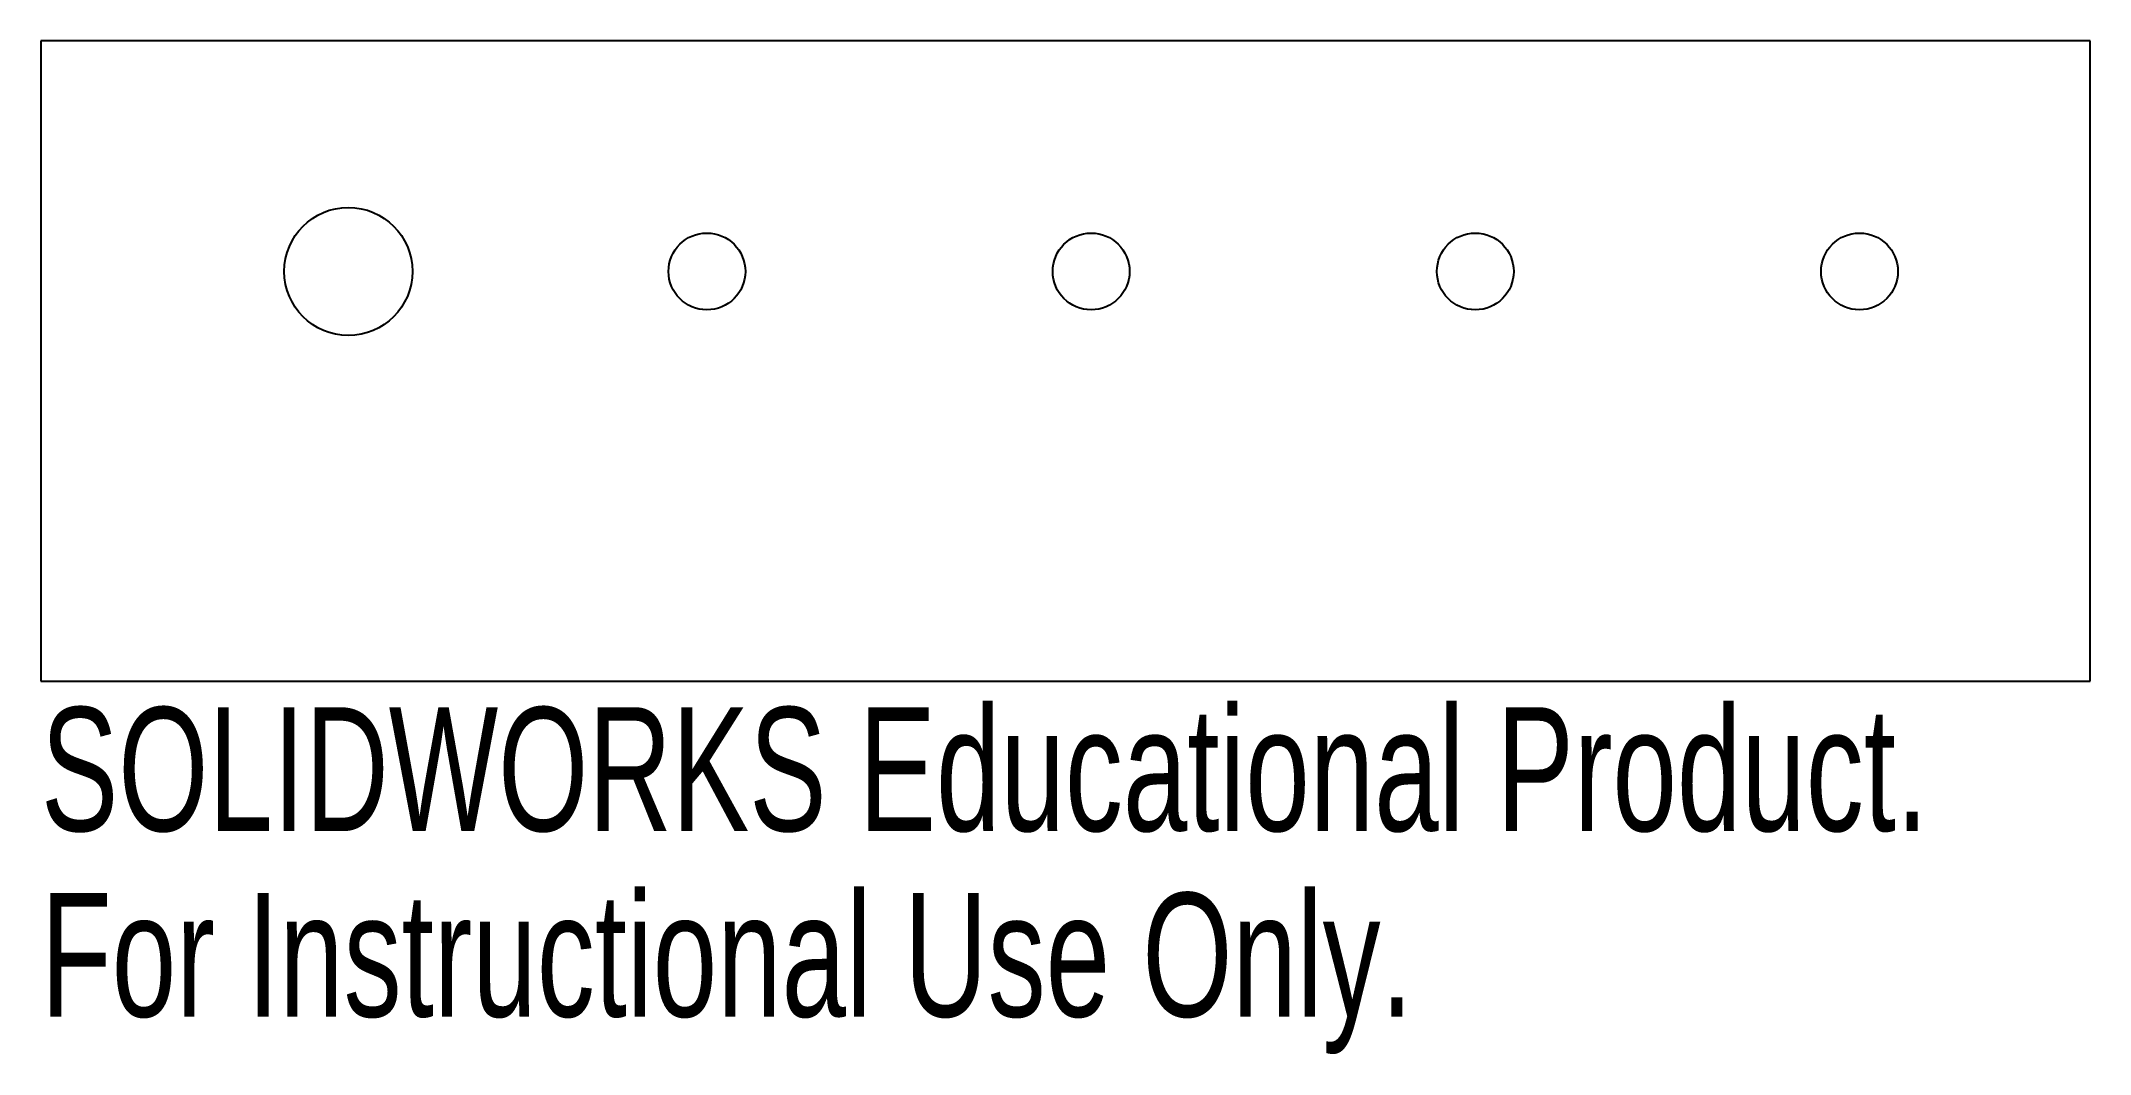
# Model space of a CAD drawing. Header units: millimetres. Extents: x 0 to 80, y -39.6 to 0.
import ezdxf

# ---------------------------------------------------------------- set-up
doc = ezdxf.new("R2010")
doc.units = ezdxf.units.MM
doc.styles.add('SLDTEXTSTYLE0', font='TXT', dxfattribs={"width": 0.7})

msp = doc.modelspace()

# ---------------------------------------------------------------- linework, layer by layer
at = {"color": 7, "linetype": 'Continuous', "lineweight": 25}
for p, q in [((0, 0), (0, -25)), ((80, 0), (0, 0)), ((80, -25), (80, 0)), ((0, -25), (80, -25))]:
    msp.add_line(p, q, dxfattribs=at)
for centre, radius in [((12, -9), 2.5), ((26, -9), 1.5), ((41, -9), 1.5), ((56, -9), 1.5), ((71, -9), 1.5)]:
    msp.add_circle(centre, radius, dxfattribs=at)

# ---------------------------------------------------------------- texts
at = {"color": 7, "linetype": 'Continuous', "char_height": 4.83362, "attachment_point": 1, "style": 'SLDTEXTSTYLE0'}
for s, insert in [('SOLIDWORKS Educational Product.', (0, -26.02)), ('For Instructional Use Only.', (0, -33.27))]:
    msp.add_mtext(s, dxfattribs=dict(at, insert=insert))

doc.saveas('drawing.dxf')
